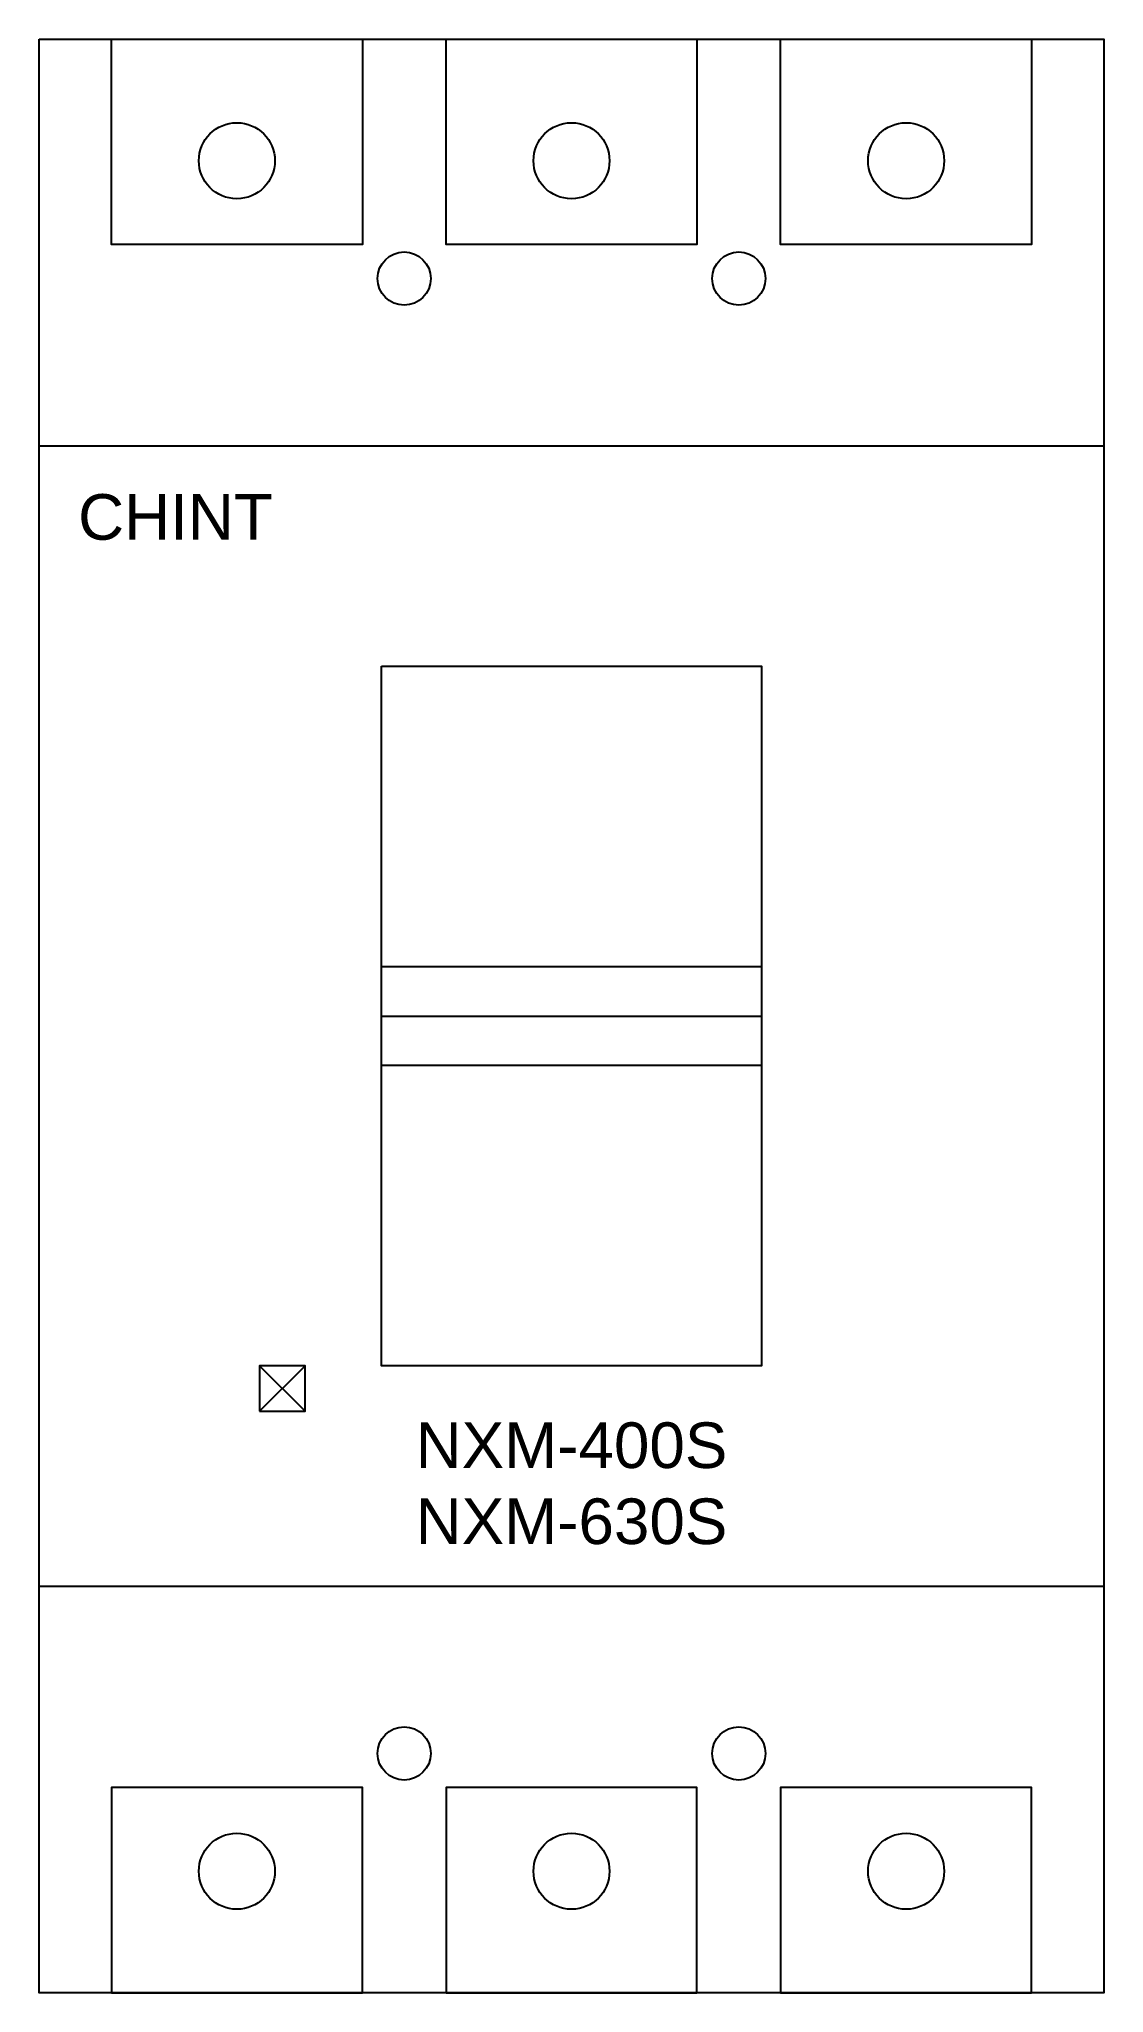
# Model space of a CAD drawing. Header units: inches. Extents: x 0 to 140, y 0 to 257.
import ezdxf

# ---------------------------------------------------------------- set-up
doc = ezdxf.new("R2010")
doc.units = ezdxf.units.IN
doc.styles.add('Arial', font='arial.ttf')

# ---------------------------------------------------------------- blocks, each defined once
blk = doc.blocks.new('nxm-400-630-1')
at = {"color": 7}
for p, q in [((29465.06, -129525.93), (29605.06, -129525.93)), ((29510.06, -129600.93), (29560.06, -129600.93)), ((29494.06, -129652.93), (29500.06, -129646.93)), ((29500.06, -129652.93), (29494.06, -129646.93)), ((29465.06, -129675.93), (29605.06, -129675.93))]:
    blk.add_line(p, q, dxfattribs=at)
for points in [[(29465.06, -129472.43), (29605.06, -129472.43), (29605.06, -129729.43), (29465.06, -129729.43)], [(29510.06, -129554.93), (29560.06, -129554.93), (29560.06, -129646.93), (29510.06, -129646.93)], [(29510.06, -129594.43), (29560.06, -129594.43), (29560.06, -129607.43), (29510.06, -129607.43)], [(29494.06, -129652.93), (29500.06, -129652.93), (29500.06, -129646.93), (29494.06, -129646.93)]]:
    blk.add_lwpolyline(points, close=True, dxfattribs=at)
at = {"color": 1}
for points in [[(29474.56, -129472.43), (29507.56, -129472.43), (29507.56, -129499.43), (29474.56, -129499.43)], [(29474.56, -129729.43), (29507.56, -129729.43), (29507.56, -129702.43), (29474.56, -129702.43)]]:
    blk.add_lwpolyline(points, close=True, dxfattribs=at)
at = {"color": 2}
for points in [[(29518.56, -129472.43), (29551.56, -129472.43), (29551.56, -129499.43), (29518.56, -129499.43)], [(29518.56, -129729.43), (29551.56, -129729.43), (29551.56, -129702.43), (29518.56, -129702.43)]]:
    blk.add_lwpolyline(points, close=True, dxfattribs=at)
at = {"color": 5}
for points in [[(29562.56, -129472.43), (29595.56, -129472.43), (29595.56, -129499.43), (29562.56, -129499.43)], [(29562.56, -129729.43), (29595.56, -129729.43), (29595.56, -129702.43), (29562.56, -129702.43)]]:
    blk.add_lwpolyline(points, close=True, dxfattribs=at)
at = {"color": 1}
for centre in [(29491.06, -129488.43), (29491.06, -129713.43)]:
    blk.add_circle(centre, 5, dxfattribs=at)
at = {"color": 2}
for centre in [(29535.06, -129488.43), (29535.06, -129713.43)]:
    blk.add_circle(centre, 5, dxfattribs=at)
at = {"color": 5}
for centre in [(29579.06, -129488.43), (29579.06, -129713.43)]:
    blk.add_circle(centre, 5, dxfattribs=at)
at = {"color": 7}
for centre in [(29513.06, -129503.93), (29557.06, -129503.93), (29513.06, -129697.93), (29557.06, -129697.93)]:
    blk.add_circle(centre, 3.5, dxfattribs=at)
at = {"color": 7, "char_height": 6, "width": 25.6029, "attachment_point": 5, "style": 'Arial'}
for s, insert in [('CHINT', (29482.99, -129535.33)), ('NXM-400S\\PNXM-630S', (29535.06, -129662.43))]:
    blk.add_mtext(s, dxfattribs=dict(at, insert=insert))

msp = doc.modelspace()

# ---------------------------------------------------------------- block references
msp.add_blockref('nxm-400-630-1', (-29465.06, 129729.43))

doc.saveas('drawing.dxf')
